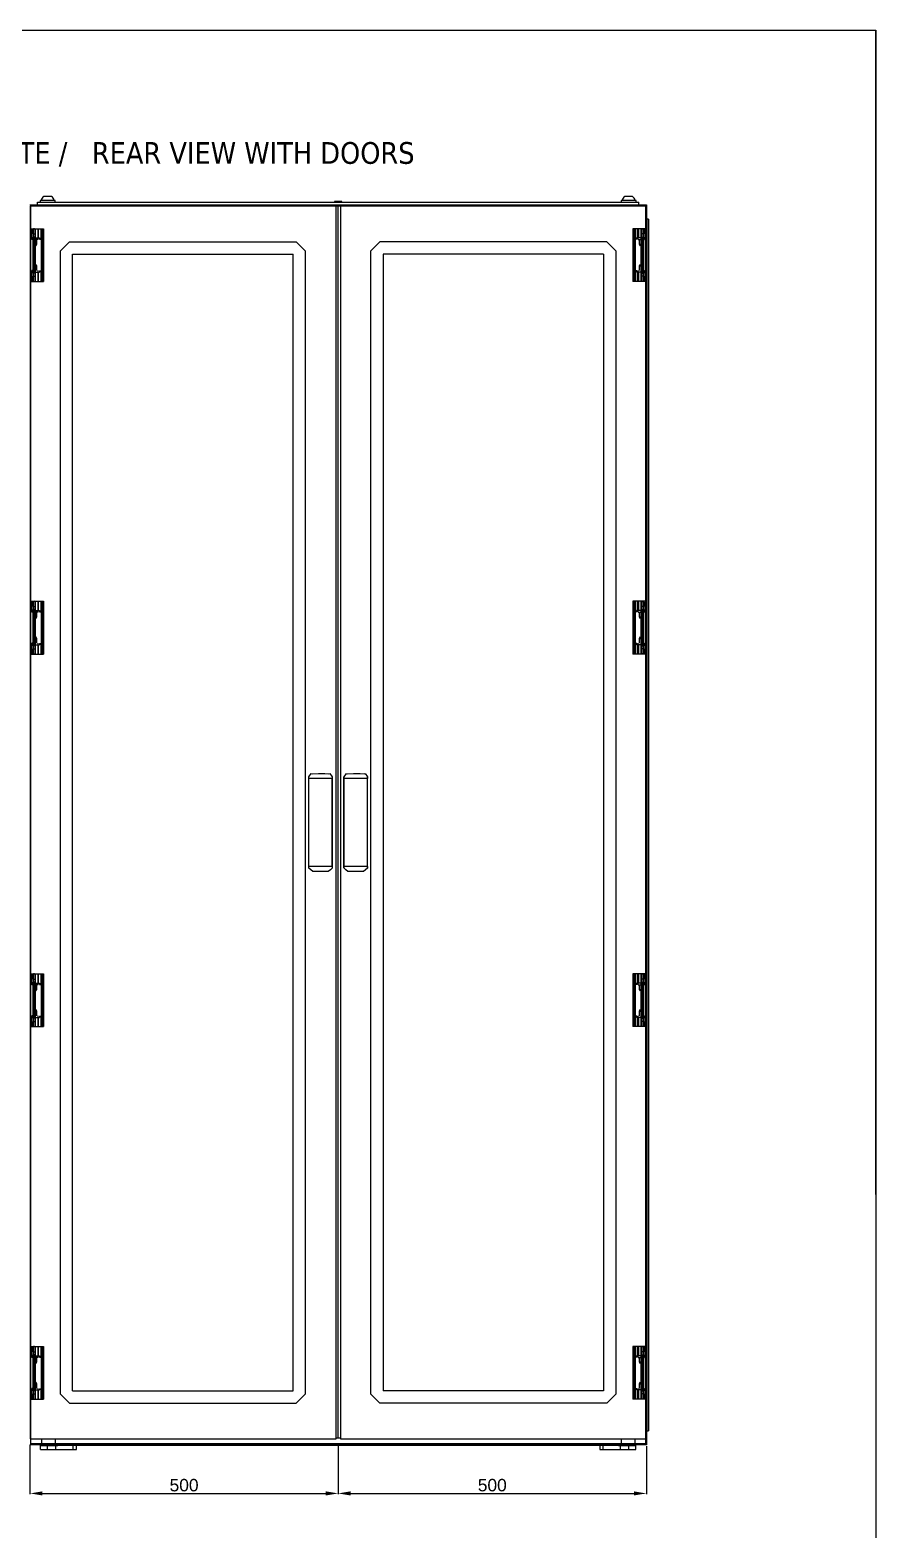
# Model space of a CAD drawing. Header units: millimetres. Extents: x 44347 to 51214, y 26794 to 32352.
# Drawn here: x 48049 to 49411, y 28719 to 31135 of the extents above; entities that cross this region are included whole.
import ezdxf
from ezdxf.enums import TextEntityAlignment as Align

# ---------------------------------------------------------------- set-up
doc = ezdxf.new("R2010")
doc.units = ezdxf.units.MM
doc.layers.add('! NO PLOT !', color=7, linetype='Continuous', true_color=0xff75dd, plot=False)
doc.styles.get("Standard").update_dxf_attribs({"font": 'arial.ttf'})
doc.styles.add('Tahoma', font='tahoma.ttf')
doc.dimstyles.new('ISO-25-lb', dxfattribs={"dimtxt": 8, "dimasz": 8, "dimexe": 1.25, "dimexo": 0.625, "dimtad": 1, "dimtxsty": 'Standard', "dimcen": 5, "dimadec": 0, "dimazin": 0, "dimtfac": 1, "dimtmove": 0, "dimatfit": 3, "dimfxl": 1, "dimarcsym": 0})

# ---------------------------------------------------------------- blocks, each defined once
blk = doc.blocks.new('*D1187')
at = {"color": 0, "lineweight": -2, "ltscale": 0.25, "transparency": 16777216}
for p, q in [((48049.3, 28855.7), (48049.3, 28777)), ((48545.3, 28854.5), (48545.3, 28777)), ((48069.3, 28778.2), (48525.3, 28778.2))]:
    blk.add_line(p, q, dxfattribs=at)
at = {"color": 0, "ltscale": 0.25, "transparency": 16777216}
for points in [[(48069.3, 28781.5), (48069.3, 28774.9), (48049.3, 28778.2)], [(48525.3, 28781.5), (48525.3, 28774.9), (48545.3, 28778.2)]]:
    blk.add_solid(points, dxfattribs=at)
at = {"layer": 'Defpoints', "color": 0, "ltscale": 0.25, "transparency": 16777216}
for p in [(48049.3, 28856.3), (48545.3, 28855.1), (48545.3, 28778.2)]:
    blk.add_point(p, dxfattribs=at)
at = {"color": 0, "ltscale": 0.25, "transparency": 16777216, "insert": (48297.3, 28791.4), "char_height": 20, "attachment_point": 5}
blk.add_mtext('500', dxfattribs=at)
blk = doc.blocks.new('*D1188')
at = {"color": 0, "lineweight": -2, "ltscale": 0.25, "transparency": 16777216}
for p, q in [((48545.3, 28855.7), (48545.3, 28777)), ((49041.3, 28854.5), (49041.3, 28777)), ((48565.3, 28778.2), (49021.3, 28778.2))]:
    blk.add_line(p, q, dxfattribs=at)
at = {"color": 0, "ltscale": 0.25, "transparency": 16777216}
for points in [[(48565.3, 28781.5), (48565.3, 28774.9), (48545.3, 28778.2)], [(49021.3, 28781.5), (49021.3, 28774.9), (49041.3, 28778.2)]]:
    blk.add_solid(points, dxfattribs=at)
at = {"layer": 'Defpoints', "color": 0, "ltscale": 0.25, "transparency": 16777216}
for p in [(48545.3, 28856.3), (49041.3, 28855.1), (49041.3, 28778.2)]:
    blk.add_point(p, dxfattribs=at)
at = {"color": 0, "ltscale": 0.25, "transparency": 16777216, "insert": (48793.3, 28791.4), "char_height": 20, "attachment_point": 5}
blk.add_mtext('500', dxfattribs=at)

msp = doc.modelspace()

# ---------------------------------------------------------------- linework, layer by layer
at = {"layer": '! NO PLOT !', "ltscale": 0.25}
for p, q in [((44346.914, 31134.773), (49410.849, 31134.773)), ((49410.849, 31134.773), (49410.849, 26793.735))]:
    msp.add_line(p, q, dxfattribs=at)
at = {"color": 7, "ltscale": 0.25}
msp.add_line((49410.849, 29259.729), (49410.849, 31134.773), dxfattribs=at)
at = {"color": 7}
for p, q in [((48049.261, 30853.335), (48061.511, 30853.335)), ((48049.449, 30850.835), (48049.449, 28866.335)), ((48541.999, 30850.835), (48049.449, 30850.835)), ((48050.761, 30850.835), (48050.761, 30851.835)), ((48050.761, 30851.835), (48061.511, 30851.835)), ((48050.761, 28866.335), (48050.761, 30850.835)), ((48061.511, 30850.835), (48061.511, 30857.335)), ((48061.511, 30857.335), (49029.011, 30857.335)), ((48061.511, 30853.335), (48547.911, 30853.335)), ((48061.511, 30851.835), (48545.536, 30851.835)), ((48089.761, 30860.235), (48065.761, 30860.235)), ((48065.761, 30860.235), (48065.761, 30857.335)), ((48083.761, 30866.835), (48071.761, 30866.835)), ((48089.761, 30857.335), (48089.761, 30860.235)), ((48539.161, 30858.335), (48539.161, 30857.335)), ((48551.361, 30858.335), (48539.161, 30858.335)), ((48541.999, 28898.335), (48541.999, 30850.835)), ((48545.536, 30851.835), (49029.011, 30851.835)), ((48545.536, 28867.115), (48545.536, 30851.835)), ((48547.911, 30853.335), (49029.011, 30853.335)), ((49041.073, 30850.835), (48549.073, 30850.835)), ((48549.073, 30850.835), (48549.073, 28866.335)), ((48551.361, 30857.335), (48551.361, 30858.335)), ((49024.761, 30860.235), (49000.761, 30860.235)), ((49000.761, 30860.235), (49000.761, 30857.335)), ((49018.761, 30866.835), (49006.761, 30866.835)), ((49024.761, 30857.335), (49024.761, 30860.235)), ((49029.011, 30850.835), (49029.011, 30857.335)), ((49029.011, 30853.335), (49041.261, 30853.335)), ((49029.011, 30851.835), (49039.761, 30851.835)), ((49039.761, 30851.835), (49039.761, 30850.835)), ((49039.761, 30850.835), (49039.761, 28866.335)), ((49041.073, 28866.335), (49041.073, 30850.835)), ((49041.261, 30853.335), (49041.261, 30830.198)), ((49042.043, 30830.137), (49041.073, 30829.966)), ((49041.261, 30830.198), (49041.261, 28879.335)), ((49044.761, 30830.137), (49042.043, 30830.137)), ((49042.043, 30830.137), (49042.043, 28879.137)), ((49044.761, 30830.137), (49044.761, 28879.137)), ((48051.806, 30814.835), (48051.806, 30799.835)), ((48051.806, 30814.835), (48071.249, 30814.835)), ((48051.806, 30799.835), (48064.57, 30799.835)), ((48052.256, 30799.835), (48052.256, 30797.335)), ((48053.65, 30801.335), (48053.65, 30743.335)), ((48057.885, 30801.335), (48053.65, 30801.335)), ((48053.731, 30812.835), (48053.731, 30806.335)), ((48054.378, 30812.835), (48053.731, 30812.835)), ((48053.731, 30806.335), (48057.885, 30806.335)), ((48054.084, 30801.335), (48054.084, 30743.335)), ((48054.374, 30806.335), (48054.374, 30738.335)), ((48054.378, 30812.835), (48054.378, 30731.835)), ((48054.803, 30801.335), (48054.803, 30743.335)), ((48057.138, 30814.835), (48057.138, 30729.835)), ((48057.356, 30814.835), (48057.356, 30799.835)), ((48057.885, 30814.835), (48057.885, 30729.835)), ((48061.993, 30814.835), (48061.993, 30799.835)), ((48062.456, 30797.335), (48062.456, 30799.835)), ((48062.906, 30799.835), (48062.906, 30814.835)), ((48064.57, 30799.835), (48064.57, 30797.835)), ((48064.57, 30797.835), (48069.494, 30797.835)), ((48066.668, 30814.835), (48066.668, 30797.835)), ((48067.032, 30797.835), (48067.032, 30746.835)), ((48068.561, 30814.835), (48068.561, 30729.835)), ((48068.766, 30814.835), (48068.766, 30797.835)), ((48069.494, 30797.835), (48069.494, 30746.835)), ((48071.249, 30814.835), (48071.249, 30729.835)), ((49019.274, 30814.835), (49019.274, 30729.835)), ((49038.716, 30814.835), (49019.274, 30814.835)), ((49021.028, 30797.835), (49021.028, 30746.835)), ((49025.952, 30797.835), (49021.028, 30797.835)), ((49021.757, 30814.835), (49021.757, 30797.835)), ((49021.962, 30814.835), (49021.962, 30729.835)), ((49023.49, 30797.835), (49023.49, 30746.835)), ((49023.855, 30814.835), (49023.855, 30797.835)), ((49038.716, 30799.835), (49025.952, 30799.835)), ((49025.952, 30799.835), (49025.952, 30797.835)), ((49027.616, 30799.835), (49027.616, 30814.835)), ((49028.066, 30797.335), (49028.066, 30799.835)), ((49028.53, 30814.835), (49028.53, 30799.835)), ((49032.638, 30814.835), (49032.638, 30729.835)), ((49036.791, 30806.335), (49032.638, 30806.335)), ((49032.638, 30801.335), (49036.873, 30801.335)), ((49033.166, 30814.835), (49033.166, 30799.835)), ((49033.385, 30814.835), (49033.385, 30729.835)), ((49035.72, 30801.335), (49035.72, 30743.335)), ((49036.144, 30812.835), (49036.791, 30812.835)), ((49036.144, 30812.835), (49036.144, 30731.835)), ((49036.149, 30806.335), (49036.149, 30738.335)), ((49036.439, 30801.335), (49036.439, 30743.335)), ((49036.791, 30812.835), (49036.791, 30806.335)), ((49036.873, 30801.335), (49036.873, 30743.335)), ((49038.266, 30799.835), (49038.266, 30797.335)), ((49038.716, 30814.835), (49038.716, 30799.835)), ((48062.456, 30797.335), (48052.256, 30797.335)), ((48054.406, 30797.335), (48054.406, 30789.847)), ((48060.306, 30789.847), (48054.406, 30789.847)), ((48054.406, 30789.847), (48055.856, 30787.335)), ((48058.856, 30787.335), (48055.856, 30787.335)), ((48058.856, 30787.335), (48060.306, 30789.847)), ((48060.306, 30789.847), (48060.306, 30797.335)), ((48112.949, 30793.585), (48097.949, 30778.585)), ((48097.949, 30778.585), (48097.949, 28938.585)), ((48112.949, 30793.585), (48477.949, 30793.585)), ((48117.949, 30773.585), (48472.949, 30773.585)), ((48117.949, 28943.585), (48117.949, 30773.585)), ((48472.949, 28943.585), (48472.949, 30773.585)), ((48492.949, 30778.585), (48477.949, 30793.585)), ((48492.949, 28938.585), (48492.949, 30778.585)), ((48612.573, 30793.585), (48597.573, 30778.585)), ((48597.573, 30778.585), (48597.573, 28938.585)), ((48977.573, 30793.585), (48612.573, 30793.585)), ((48972.573, 30773.585), (48617.573, 30773.585)), ((48617.573, 30773.585), (48617.573, 28943.585)), ((48972.573, 30773.585), (48972.573, 28943.585)), ((48992.573, 30778.585), (48977.573, 30793.585)), ((48992.573, 28938.585), (48992.573, 30778.585)), ((49028.066, 30797.335), (49038.266, 30797.335)), ((49030.216, 30789.847), (49030.216, 30797.335)), ((49030.216, 30789.847), (49036.116, 30789.847)), ((49031.666, 30787.335), (49030.216, 30789.847)), ((49031.666, 30787.335), (49034.666, 30787.335)), ((49036.116, 30789.847), (49034.666, 30787.335)), ((49036.116, 30797.335), (49036.116, 30789.847)), ((48055.856, 30757.335), (48054.406, 30754.824)), ((48054.406, 30754.824), (48054.406, 30747.335)), ((48060.306, 30754.824), (48054.406, 30754.824)), ((48058.856, 30757.335), (48055.856, 30757.335)), ((48060.306, 30754.824), (48058.856, 30757.335)), ((48060.306, 30747.335), (48060.306, 30754.824)), ((49030.216, 30754.824), (49031.666, 30757.335)), ((49030.216, 30747.335), (49030.216, 30754.824)), ((49030.216, 30754.824), (49036.116, 30754.824)), ((49031.666, 30757.335), (49034.666, 30757.335)), ((49034.666, 30757.335), (49036.116, 30754.824)), ((49036.116, 30754.824), (49036.116, 30747.335)), ((48051.806, 30744.835), (48051.806, 30729.835)), ((48051.806, 30744.835), (48064.57, 30744.835)), ((48051.806, 30729.835), (48071.249, 30729.835)), ((48058.414, 30747.335), (48052.256, 30747.335)), ((48052.256, 30747.335), (48052.256, 30744.835)), ((48057.885, 30743.335), (48053.65, 30743.335)), ((48053.731, 30738.335), (48057.885, 30738.335)), ((48053.731, 30738.335), (48053.731, 30731.835)), ((48054.378, 30731.835), (48053.731, 30731.835)), ((48057.356, 30744.835), (48057.356, 30729.835)), ((48061.993, 30744.835), (48061.993, 30729.835)), ((48062.456, 30744.835), (48062.456, 30747.335)), ((48062.906, 30729.835), (48062.906, 30744.835)), ((48064.57, 30746.835), (48064.57, 30744.835)), ((48064.57, 30746.835), (48069.494, 30746.835)), ((48066.668, 30746.835), (48066.668, 30729.835)), ((48068.766, 30746.835), (48068.766, 30729.835)), ((49038.716, 30729.835), (49019.274, 30729.835)), ((49025.952, 30746.835), (49021.028, 30746.835)), ((49021.757, 30746.835), (49021.757, 30729.835)), ((49023.855, 30746.835), (49023.855, 30729.835)), ((49025.952, 30746.835), (49025.952, 30744.835)), ((49038.716, 30744.835), (49025.952, 30744.835)), ((49027.616, 30729.835), (49027.616, 30744.835)), ((49028.066, 30744.835), (49028.066, 30747.335)), ((49028.53, 30744.835), (49028.53, 30729.835)), ((49032.109, 30747.335), (49038.266, 30747.335)), ((49032.638, 30743.335), (49036.873, 30743.335)), ((49036.791, 30738.335), (49032.638, 30738.335)), ((49033.166, 30744.835), (49033.166, 30729.835)), ((49036.144, 30731.835), (49036.791, 30731.835)), ((49036.791, 30738.335), (49036.791, 30731.835)), ((49038.266, 30747.335), (49038.266, 30744.835)), ((49038.716, 30744.835), (49038.716, 30729.835)), ((48051.806, 30214.835), (48051.806, 30199.835)), ((48051.806, 30214.835), (48071.249, 30214.835)), ((48051.806, 30199.835), (48064.57, 30199.835)), ((48052.256, 30199.835), (48052.256, 30197.335)), ((48062.456, 30197.335), (48052.256, 30197.335)), ((48053.65, 30201.335), (48053.65, 30143.335)), ((48057.885, 30201.335), (48053.65, 30201.335)), ((48053.731, 30212.835), (48053.731, 30206.335)), ((48054.378, 30212.835), (48053.731, 30212.835)), ((48053.731, 30206.335), (48057.885, 30206.335)), ((48054.084, 30201.335), (48054.084, 30143.335)), ((48054.374, 30206.335), (48054.374, 30138.335)), ((48054.378, 30212.835), (48054.378, 30131.835)), ((48054.406, 30197.335), (48054.406, 30189.847)), ((48054.803, 30201.335), (48054.803, 30143.335)), ((48057.138, 30214.835), (48057.138, 30129.835)), ((48057.356, 30214.835), (48057.356, 30199.835)), ((48057.885, 30214.835), (48057.885, 30129.835)), ((48060.306, 30189.847), (48060.306, 30197.335)), ((48061.993, 30214.835), (48061.993, 30199.835)), ((48062.456, 30197.335), (48062.456, 30199.835)), ((48062.906, 30199.835), (48062.906, 30214.835)), ((48064.57, 30199.835), (48064.57, 30197.835)), ((48064.57, 30197.835), (48069.494, 30197.835)), ((48066.668, 30214.835), (48066.668, 30197.835)), ((48067.032, 30197.835), (48067.032, 30146.835)), ((48068.561, 30214.835), (48068.561, 30129.835)), ((48068.766, 30214.835), (48068.766, 30197.835)), ((48069.494, 30197.835), (48069.494, 30146.835)), ((48071.249, 30214.835), (48071.249, 30129.835)), ((49019.274, 30214.835), (49019.274, 30129.835)), ((49038.716, 30214.835), (49019.274, 30214.835)), ((49021.028, 30197.835), (49021.028, 30146.835)), ((49025.952, 30197.835), (49021.028, 30197.835)), ((49021.757, 30214.835), (49021.757, 30197.835)), ((49021.962, 30214.835), (49021.962, 30129.835)), ((49023.49, 30197.835), (49023.49, 30146.835)), ((49023.855, 30214.835), (49023.855, 30197.835)), ((49038.716, 30199.835), (49025.952, 30199.835)), ((49025.952, 30199.835), (49025.952, 30197.835)), ((49027.616, 30199.835), (49027.616, 30214.835)), ((49028.066, 30197.335), (49028.066, 30199.835)), ((49028.066, 30197.335), (49038.266, 30197.335)), ((49028.53, 30214.835), (49028.53, 30199.835)), ((49030.216, 30189.847), (49030.216, 30197.335)), ((49032.638, 30214.835), (49032.638, 30129.835)), ((49036.791, 30206.335), (49032.638, 30206.335)), ((49032.638, 30201.335), (49036.873, 30201.335)), ((49033.166, 30214.835), (49033.166, 30199.835)), ((49033.385, 30214.835), (49033.385, 30129.835)), ((49035.72, 30201.335), (49035.72, 30143.335)), ((49036.116, 30197.335), (49036.116, 30189.847)), ((49036.144, 30212.835), (49036.791, 30212.835)), ((49036.144, 30212.835), (49036.144, 30131.835)), ((49036.149, 30206.335), (49036.149, 30138.335)), ((49036.439, 30201.335), (49036.439, 30143.335)), ((49036.791, 30212.835), (49036.791, 30206.335)), ((49036.873, 30201.335), (49036.873, 30143.335)), ((49038.266, 30199.835), (49038.266, 30197.335)), ((49038.716, 30214.835), (49038.716, 30199.835)), ((48060.306, 30189.847), (48054.406, 30189.847)), ((48054.406, 30189.847), (48055.856, 30187.335)), ((48058.856, 30187.335), (48055.856, 30187.335)), ((48058.856, 30187.335), (48060.306, 30189.847)), ((49030.216, 30189.847), (49036.116, 30189.847)), ((49031.666, 30187.335), (49030.216, 30189.847)), ((49031.666, 30187.335), (49034.666, 30187.335)), ((49036.116, 30189.847), (49034.666, 30187.335)), ((48058.414, 30147.335), (48052.256, 30147.335)), ((48052.256, 30147.335), (48052.256, 30144.835)), ((48055.856, 30157.335), (48054.406, 30154.824)), ((48054.406, 30154.824), (48054.406, 30147.335)), ((48060.306, 30154.824), (48054.406, 30154.824)), ((48058.856, 30157.335), (48055.856, 30157.335)), ((48060.306, 30154.824), (48058.856, 30157.335)), ((48060.306, 30147.335), (48060.306, 30154.824)), ((48062.456, 30144.835), (48062.456, 30147.335)), ((48064.57, 30146.835), (48064.57, 30144.835)), ((48064.57, 30146.835), (48069.494, 30146.835)), ((48066.668, 30146.835), (48066.668, 30129.835)), ((48068.766, 30146.835), (48068.766, 30129.835)), ((49025.952, 30146.835), (49021.028, 30146.835)), ((49021.757, 30146.835), (49021.757, 30129.835)), ((49023.855, 30146.835), (49023.855, 30129.835)), ((49025.952, 30146.835), (49025.952, 30144.835)), ((49028.066, 30144.835), (49028.066, 30147.335)), ((49030.216, 30154.824), (49031.666, 30157.335)), ((49030.216, 30147.335), (49030.216, 30154.824)), ((49030.216, 30154.824), (49036.116, 30154.824)), ((49031.666, 30157.335), (49034.666, 30157.335)), ((49032.109, 30147.335), (49038.266, 30147.335)), ((49034.666, 30157.335), (49036.116, 30154.824)), ((49036.116, 30154.824), (49036.116, 30147.335)), ((49038.266, 30147.335), (49038.266, 30144.835)), ((48051.806, 30144.835), (48051.806, 30129.835)), ((48051.806, 30144.835), (48064.57, 30144.835)), ((48051.806, 30129.835), (48071.249, 30129.835)), ((48057.885, 30143.335), (48053.65, 30143.335)), ((48053.731, 30138.335), (48057.885, 30138.335)), ((48053.731, 30138.335), (48053.731, 30131.835)), ((48054.378, 30131.835), (48053.731, 30131.835)), ((48057.356, 30144.835), (48057.356, 30129.835)), ((48061.993, 30144.835), (48061.993, 30129.835)), ((48062.906, 30129.835), (48062.906, 30144.835)), ((49038.716, 30129.835), (49019.274, 30129.835)), ((49038.716, 30144.835), (49025.952, 30144.835)), ((49027.616, 30129.835), (49027.616, 30144.835)), ((49028.53, 30144.835), (49028.53, 30129.835)), ((49032.638, 30143.335), (49036.873, 30143.335)), ((49036.791, 30138.335), (49032.638, 30138.335)), ((49033.166, 30144.835), (49033.166, 30129.835)), ((49036.144, 30131.835), (49036.791, 30131.835)), ((49036.791, 30138.335), (49036.791, 30131.835)), ((49038.716, 30144.835), (49038.716, 30129.835)), ((48498.133, 29932.369), (48497.964, 29932.109)), ((48497.964, 29785.565), (48497.964, 29932.109)), ((48498.133, 29932.369), (48501.949, 29937.585)), ((48498.209, 29929.385), (48498.133, 29932.369)), ((48498.209, 29787.585), (48498.209, 29929.385)), ((48535.69, 29929.385), (48498.209, 29929.385)), ((48501.949, 29937.585), (48503.449, 29936.836)), ((48530.449, 29936.836), (48531.949, 29937.585)), ((48531.949, 29937.585), (48535.766, 29932.369)), ((48535.766, 29932.369), (48535.69, 29929.385)), ((48535.69, 29787.585), (48535.69, 29929.385)), ((48535.934, 29932.109), (48535.766, 29932.369)), ((48535.934, 29785.565), (48535.934, 29932.109)), ((48554.757, 29932.369), (48554.588, 29932.109)), ((48554.588, 29785.565), (48554.588, 29932.109)), ((48554.757, 29932.369), (48558.573, 29937.585)), ((48554.833, 29929.385), (48554.757, 29932.369)), ((48554.833, 29787.585), (48554.833, 29929.385)), ((48592.314, 29929.385), (48554.833, 29929.385)), ((48558.573, 29937.585), (48560.073, 29936.836)), ((48587.073, 29936.836), (48588.573, 29937.585)), ((48588.573, 29937.585), (48592.39, 29932.369)), ((48592.39, 29932.369), (48592.314, 29929.385)), ((48592.314, 29787.585), (48592.314, 29929.385)), ((48592.558, 29932.109), (48592.39, 29932.369)), ((48592.558, 29785.565), (48592.558, 29932.109)), ((48497.964, 29785.565), (48498.153, 29785.319)), ((48498.153, 29785.319), (48498.209, 29787.585)), ((48535.69, 29787.585), (48498.209, 29787.585)), ((48535.69, 29787.585), (48535.745, 29785.319)), ((48535.745, 29785.319), (48535.934, 29785.565)), ((48554.588, 29785.565), (48554.777, 29785.319)), ((48554.777, 29785.319), (48554.833, 29787.585)), ((48592.314, 29787.585), (48554.833, 29787.585)), ((48592.314, 29787.585), (48592.369, 29785.319)), ((48592.369, 29785.319), (48592.558, 29785.565)), ((48506.149, 29779.823), (48504.449, 29779.585)), ((48529.449, 29779.585), (48527.749, 29779.823)), ((48562.773, 29779.823), (48561.073, 29779.585)), ((48586.073, 29779.585), (48584.373, 29779.823)), ((48051.806, 29614.835), (48051.806, 29599.835)), ((48051.806, 29614.835), (48071.249, 29614.835)), ((48057.138, 29614.835), (48057.138, 29529.835)), ((48057.356, 29614.835), (48057.356, 29599.835)), ((48057.885, 29614.835), (48057.885, 29529.835)), ((48061.993, 29614.835), (48061.993, 29599.835)), ((48062.906, 29599.835), (48062.906, 29614.835)), ((48066.668, 29614.835), (48066.668, 29597.835)), ((48068.561, 29614.835), (48068.561, 29529.835)), ((48068.766, 29614.835), (48068.766, 29597.835)), ((48071.249, 29614.835), (48071.249, 29529.835)), ((49019.274, 29614.835), (49019.274, 29529.835)), ((49038.716, 29614.835), (49019.274, 29614.835)), ((49021.757, 29614.835), (49021.757, 29597.835)), ((49021.962, 29614.835), (49021.962, 29529.835)), ((49023.855, 29614.835), (49023.855, 29597.835)), ((49027.616, 29599.835), (49027.616, 29614.835)), ((49028.53, 29614.835), (49028.53, 29599.835)), ((49032.638, 29614.835), (49032.638, 29529.835)), ((49033.166, 29614.835), (49033.166, 29599.835)), ((49033.385, 29614.835), (49033.385, 29529.835)), ((49038.716, 29614.835), (49038.716, 29599.835)), ((48051.806, 29599.835), (48064.57, 29599.835)), ((48052.256, 29599.835), (48052.256, 29597.335)), ((48062.456, 29597.335), (48052.256, 29597.335)), ((48053.65, 29601.335), (48053.65, 29543.335)), ((48057.885, 29601.335), (48053.65, 29601.335)), ((48053.731, 29612.835), (48053.731, 29606.335)), ((48054.378, 29612.835), (48053.731, 29612.835)), ((48053.731, 29606.335), (48057.885, 29606.335)), ((48054.084, 29601.335), (48054.084, 29543.335)), ((48054.374, 29606.335), (48054.374, 29538.335)), ((48054.378, 29612.835), (48054.378, 29531.835)), ((48054.406, 29597.335), (48054.406, 29589.847)), ((48060.306, 29589.847), (48054.406, 29589.847)), ((48054.406, 29589.847), (48055.856, 29587.335)), ((48054.803, 29601.335), (48054.803, 29543.335)), ((48058.856, 29587.335), (48060.306, 29589.847)), ((48060.306, 29589.847), (48060.306, 29597.335)), ((48062.456, 29597.335), (48062.456, 29599.835)), ((48064.57, 29599.835), (48064.57, 29597.835)), ((48064.57, 29597.835), (48069.494, 29597.835)), ((48067.032, 29597.835), (48067.032, 29546.835)), ((48069.494, 29597.835), (48069.494, 29546.835)), ((49021.028, 29597.835), (49021.028, 29546.835)), ((49025.952, 29597.835), (49021.028, 29597.835)), ((49023.49, 29597.835), (49023.49, 29546.835)), ((49038.716, 29599.835), (49025.952, 29599.835)), ((49025.952, 29599.835), (49025.952, 29597.835)), ((49028.066, 29597.335), (49028.066, 29599.835)), ((49028.066, 29597.335), (49038.266, 29597.335)), ((49030.216, 29589.847), (49030.216, 29597.335)), ((49030.216, 29589.847), (49036.116, 29589.847)), ((49031.666, 29587.335), (49030.216, 29589.847)), ((49036.791, 29606.335), (49032.638, 29606.335)), ((49032.638, 29601.335), (49036.873, 29601.335)), ((49036.116, 29589.847), (49034.666, 29587.335)), ((49035.72, 29601.335), (49035.72, 29543.335)), ((49036.116, 29597.335), (49036.116, 29589.847)), ((49036.144, 29612.835), (49036.791, 29612.835)), ((49036.144, 29612.835), (49036.144, 29531.835)), ((49036.149, 29606.335), (49036.149, 29538.335)), ((49036.439, 29601.335), (49036.439, 29543.335)), ((49036.791, 29612.835), (49036.791, 29606.335)), ((49036.873, 29601.335), (49036.873, 29543.335)), ((49038.266, 29599.835), (49038.266, 29597.335)), ((48058.856, 29587.335), (48055.856, 29587.335)), ((49031.666, 29587.335), (49034.666, 29587.335)), ((48051.806, 29544.835), (48051.806, 29529.835)), ((48051.806, 29544.835), (48064.57, 29544.835)), ((48058.414, 29547.335), (48052.256, 29547.335)), ((48052.256, 29547.335), (48052.256, 29544.835)), ((48057.885, 29543.335), (48053.65, 29543.335)), ((48055.856, 29557.335), (48054.406, 29554.824)), ((48054.406, 29554.824), (48054.406, 29547.335)), ((48060.306, 29554.824), (48054.406, 29554.824)), ((48058.856, 29557.335), (48055.856, 29557.335)), ((48057.356, 29544.835), (48057.356, 29529.835)), ((48060.306, 29554.824), (48058.856, 29557.335)), ((48060.306, 29547.335), (48060.306, 29554.824)), ((48061.993, 29544.835), (48061.993, 29529.835)), ((48062.456, 29544.835), (48062.456, 29547.335)), ((48062.906, 29529.835), (48062.906, 29544.835)), ((48064.57, 29546.835), (48064.57, 29544.835)), ((48064.57, 29546.835), (48069.494, 29546.835)), ((48066.668, 29546.835), (48066.668, 29529.835)), ((48068.766, 29546.835), (48068.766, 29529.835)), ((49025.952, 29546.835), (49021.028, 29546.835)), ((49021.757, 29546.835), (49021.757, 29529.835)), ((49023.855, 29546.835), (49023.855, 29529.835)), ((49025.952, 29546.835), (49025.952, 29544.835)), ((49038.716, 29544.835), (49025.952, 29544.835)), ((49027.616, 29529.835), (49027.616, 29544.835)), ((49028.066, 29544.835), (49028.066, 29547.335)), ((49028.53, 29544.835), (49028.53, 29529.835)), ((49030.216, 29554.824), (49031.666, 29557.335)), ((49030.216, 29547.335), (49030.216, 29554.824)), ((49030.216, 29554.824), (49036.116, 29554.824)), ((49031.666, 29557.335), (49034.666, 29557.335)), ((49032.109, 29547.335), (49038.266, 29547.335)), ((49032.638, 29543.335), (49036.873, 29543.335)), ((49033.166, 29544.835), (49033.166, 29529.835)), ((49034.666, 29557.335), (49036.116, 29554.824)), ((49036.116, 29554.824), (49036.116, 29547.335)), ((49038.266, 29547.335), (49038.266, 29544.835)), ((49038.716, 29544.835), (49038.716, 29529.835)), ((48051.806, 29529.835), (48071.249, 29529.835)), ((48053.731, 29538.335), (48057.885, 29538.335)), ((48053.731, 29538.335), (48053.731, 29531.835)), ((48054.378, 29531.835), (48053.731, 29531.835)), ((49038.716, 29529.835), (49019.274, 29529.835)), ((49036.791, 29538.335), (49032.638, 29538.335)), ((49036.144, 29531.835), (49036.791, 29531.835)), ((49036.791, 29538.335), (49036.791, 29531.835)), ((48051.806, 29014.835), (48051.806, 28999.835)), ((48051.806, 29014.835), (48071.249, 29014.835)), ((48053.731, 29012.835), (48053.731, 29006.335)), ((48054.378, 29012.835), (48053.731, 29012.835)), ((48054.378, 29012.835), (48054.378, 28931.835)), ((48057.138, 29014.835), (48057.138, 28929.835)), ((48057.356, 29014.835), (48057.356, 28999.835)), ((48057.885, 29014.835), (48057.885, 28929.835)), ((48061.993, 29014.835), (48061.993, 28999.835)), ((48062.906, 28999.835), (48062.906, 29014.835)), ((48066.668, 29014.835), (48066.668, 28997.835)), ((48068.561, 29014.835), (48068.561, 28929.835)), ((48068.766, 29014.835), (48068.766, 28997.835)), ((48071.249, 29014.835), (48071.249, 28929.835)), ((49019.274, 29014.835), (49019.274, 28929.835)), ((49038.716, 29014.835), (49019.274, 29014.835)), ((49021.757, 29014.835), (49021.757, 28997.835)), ((49021.962, 29014.835), (49021.962, 28929.835)), ((49023.855, 29014.835), (49023.855, 28997.835)), ((49027.616, 28999.835), (49027.616, 29014.835)), ((49028.53, 29014.835), (49028.53, 28999.835)), ((49032.638, 29014.835), (49032.638, 28929.835)), ((49033.166, 29014.835), (49033.166, 28999.835)), ((49033.385, 29014.835), (49033.385, 28929.835)), ((49036.144, 29012.835), (49036.791, 29012.835)), ((49036.144, 29012.835), (49036.144, 28931.835)), ((49036.791, 29012.835), (49036.791, 29006.335)), ((49038.716, 29014.835), (49038.716, 28999.835)), ((48051.806, 28999.835), (48064.57, 28999.835)), ((48052.256, 28999.835), (48052.256, 28997.335)), ((48062.456, 28997.335), (48052.256, 28997.335)), ((48053.65, 29001.335), (48053.65, 28943.335)), ((48057.885, 29001.335), (48053.65, 29001.335)), ((48053.731, 29006.335), (48057.885, 29006.335)), ((48054.084, 29001.335), (48054.084, 28943.335)), ((48054.374, 29006.335), (48054.374, 28938.335)), ((48054.406, 28997.335), (48054.406, 28989.847)), ((48060.306, 28989.847), (48054.406, 28989.847)), ((48054.406, 28989.847), (48055.856, 28987.335)), ((48054.803, 29001.335), (48054.803, 28943.335)), ((48058.856, 28987.335), (48055.856, 28987.335)), ((48058.856, 28987.335), (48060.306, 28989.847)), ((48060.306, 28989.847), (48060.306, 28997.335)), ((48062.456, 28997.335), (48062.456, 28999.835)), ((48064.57, 28999.835), (48064.57, 28997.835)), ((48064.57, 28997.835), (48069.494, 28997.835)), ((48067.032, 28997.835), (48067.032, 28946.835)), ((48069.494, 28997.835), (48069.494, 28946.835)), ((49021.028, 28997.835), (49021.028, 28946.835)), ((49025.952, 28997.835), (49021.028, 28997.835)), ((49023.49, 28997.835), (49023.49, 28946.835)), ((49038.716, 28999.835), (49025.952, 28999.835)), ((49025.952, 28999.835), (49025.952, 28997.835)), ((49028.066, 28997.335), (49028.066, 28999.835)), ((49028.066, 28997.335), (49038.266, 28997.335)), ((49030.216, 28989.847), (49030.216, 28997.335)), ((49030.216, 28989.847), (49036.116, 28989.847)), ((49031.666, 28987.335), (49030.216, 28989.847)), ((49031.666, 28987.335), (49034.666, 28987.335)), ((49036.791, 29006.335), (49032.638, 29006.335)), ((49032.638, 29001.335), (49036.873, 29001.335)), ((49036.116, 28989.847), (49034.666, 28987.335)), ((49035.72, 29001.335), (49035.72, 28943.335)), ((49036.116, 28997.335), (49036.116, 28989.847)), ((49036.149, 29006.335), (49036.149, 28938.335)), ((49036.439, 29001.335), (49036.439, 28943.335)), ((49036.873, 29001.335), (49036.873, 28943.335)), ((49038.266, 28999.835), (49038.266, 28997.335)), ((48051.806, 28944.835), (48051.806, 28929.835)), ((48051.806, 28944.835), (48064.57, 28944.835)), ((48058.414, 28947.335), (48052.256, 28947.335)), ((48052.256, 28947.335), (48052.256, 28944.835)), ((48057.885, 28943.335), (48053.65, 28943.335)), ((48053.731, 28938.335), (48057.885, 28938.335)), ((48053.731, 28938.335), (48053.731, 28931.835)), ((48055.856, 28957.335), (48054.406, 28954.824)), ((48054.406, 28954.824), (48054.406, 28947.335)), ((48060.306, 28954.824), (48054.406, 28954.824)), ((48058.856, 28957.335), (48055.856, 28957.335)), ((48057.356, 28944.835), (48057.356, 28929.835)), ((48060.306, 28954.824), (48058.856, 28957.335)), ((48060.306, 28947.335), (48060.306, 28954.824)), ((48061.993, 28944.835), (48061.993, 28929.835)), ((48062.456, 28944.835), (48062.456, 28947.335)), ((48062.906, 28929.835), (48062.906, 28944.835)), ((48064.57, 28946.835), (48064.57, 28944.835)), ((48064.57, 28946.835), (48069.494, 28946.835)), ((48066.668, 28946.835), (48066.668, 28929.835)), ((48068.766, 28946.835), (48068.766, 28929.835)), ((48097.949, 28938.585), (48112.949, 28923.585)), ((48117.949, 28943.585), (48472.949, 28943.585)), ((48477.949, 28923.585), (48492.949, 28938.585)), ((48597.573, 28938.585), (48612.573, 28923.585)), ((48972.573, 28943.585), (48617.573, 28943.585)), ((48977.573, 28923.585), (48992.573, 28938.585)), ((49025.952, 28946.835), (49021.028, 28946.835)), ((49021.757, 28946.835), (49021.757, 28929.835)), ((49023.855, 28946.835), (49023.855, 28929.835)), ((49025.952, 28946.835), (49025.952, 28944.835)), ((49038.716, 28944.835), (49025.952, 28944.835)), ((49027.616, 28929.835), (49027.616, 28944.835)), ((49028.066, 28944.835), (49028.066, 28947.335)), ((49028.53, 28944.835), (49028.53, 28929.835)), ((49030.216, 28954.824), (49031.666, 28957.335)), ((49030.216, 28947.335), (49030.216, 28954.824)), ((49030.216, 28954.824), (49036.116, 28954.824)), ((49031.666, 28957.335), (49034.666, 28957.335)), ((49032.109, 28947.335), (49038.266, 28947.335)), ((49032.638, 28943.335), (49036.873, 28943.335)), ((49036.791, 28938.335), (49032.638, 28938.335)), ((49033.166, 28944.835), (49033.166, 28929.835)), ((49034.666, 28957.335), (49036.116, 28954.824)), ((49036.116, 28954.824), (49036.116, 28947.335)), ((49036.791, 28938.335), (49036.791, 28931.835)), ((49038.266, 28947.335), (49038.266, 28944.835)), ((49038.716, 28944.835), (49038.716, 28929.835)), ((48051.806, 28929.835), (48071.249, 28929.835)), ((48054.378, 28931.835), (48053.731, 28931.835)), ((48112.949, 28923.585), (48477.949, 28923.585)), ((48977.573, 28923.585), (48612.573, 28923.585)), ((49038.716, 28929.835), (49019.274, 28929.835)), ((49036.144, 28931.835), (49036.791, 28931.835)), ((48541.999, 28866.335), (48541.999, 28898.335)), ((48049.449, 28866.335), (48541.999, 28866.335)), ((48050.761, 28857.835), (48050.761, 28866.335)), ((48067.761, 28866.137), (48067.761, 28855.137)), ((48089.761, 28866.137), (48089.761, 28855.137)), ((48549.073, 28867.115), (48541.999, 28867.115)), ((48549.073, 28866.335), (49041.073, 28866.335)), ((49000.761, 28866.137), (49000.761, 28855.137)), ((49022.761, 28866.137), (49022.761, 28855.137)), ((49039.761, 28866.335), (49039.761, 28857.835)), ((49041.073, 28879.137), (49044.761, 28879.137)), ((49041.261, 28879.335), (49041.261, 28856.335)), ((48067.761, 28856.335), (48049.261, 28856.335)), ((48067.761, 28857.835), (48050.761, 28857.835)), ((48066.3, 28855.137), (48067.761, 28855.137)), ((48066.3, 28849.137), (48066.3, 28855.137)), ((48066.3, 28849.137), (48123.951, 28849.137)), ((49022.761, 28857.835), (48067.761, 28857.835)), ((49022.761, 28856.335), (48067.761, 28856.335)), ((48067.761, 28855.137), (48072.019, 28855.137)), ((48072.019, 28855.137), (48094.131, 28855.137)), ((48077.569, 28849.137), (48077.569, 28855.137)), ((49000.761, 28857.856), (48089.761, 28857.856)), ((48090.695, 28849.137), (48090.695, 28855.137)), ((48996.392, 28855.137), (48094.131, 28855.137)), ((48118.988, 28849.137), (48118.988, 28855.137)), ((48123.951, 28849.137), (48123.951, 28855.137)), ((48966.572, 28855.137), (48966.572, 28849.137)), ((48966.572, 28849.137), (49024.223, 28849.137)), ((48971.535, 28849.137), (48971.535, 28855.137)), ((48996.392, 28855.137), (49018.504, 28855.137)), ((48999.828, 28849.137), (48999.828, 28855.137)), ((49012.953, 28849.137), (49012.953, 28855.137)), ((49018.504, 28855.137), (49022.761, 28855.137)), ((49039.761, 28857.835), (49022.761, 28857.835)), ((49041.261, 28856.335), (49022.761, 28856.335)), ((49022.761, 28855.137), (49024.223, 28855.137)), ((49024.223, 28849.137), (49024.223, 28855.137))]:
    msp.add_line(p, q, dxfattribs=at)
for points in [[(48503.449, 29936.836), (48513.511, 29937.537), (48523.969, 29937.383), (48530.449, 29936.836)], [(48560.073, 29936.836), (48570.135, 29937.537), (48580.594, 29937.383), (48587.073, 29936.836)], [(48504.449, 29779.585), (48501.05, 29782.186), (48498.153, 29785.319)], [(48535.745, 29785.319), (48532.89, 29782.224), (48529.449, 29779.585)], [(48561.073, 29779.585), (48557.674, 29782.186), (48554.777, 29785.319)], [(48592.369, 29785.319), (48589.514, 29782.224), (48586.073, 29779.585)], [(48527.749, 29779.823), (48517.002, 29779.585), (48506.149, 29779.823)], [(48584.373, 29779.823), (48573.626, 29779.585), (48562.773, 29779.823)]]:
    msp.add_lwpolyline(points, dxfattribs=at)
for centre, start, end in [((48078.157, 30857.641), 124.82083, 166.605416), ((48077.366, 30857.641), 13.394584, 55.17917), ((49013.157, 30857.641), 124.82083, 166.605416), ((49012.366, 30857.641), 13.394584, 55.17917)]:
    msp.add_arc(centre, 11.2, start, end, dxfattribs=at)
for centre, start_param, end_param in [((48055.663, 30812.835), 3.14159265, 4.71238898), ((48056.31, 30812.835), 3.14159265, 4.71238898), ((48055.663, 30731.835), 4.71238898, 6.28318531), ((48056.31, 30731.835), 4.71238898, 6.28318531), ((48055.663, 30212.835), 3.14159265, 4.71238898), ((48056.31, 30212.835), 3.14159265, 4.71238898), ((48055.663, 30131.835), 4.71238898, 6.28318531), ((48056.31, 30131.835), 4.71238898, 6.28318531), ((48055.663, 29612.835), 3.14159265, 4.71238898), ((48056.31, 29612.835), 3.14159265, 4.71238898), ((48055.663, 29531.835), 4.71238898, 6.28318531), ((48056.31, 29531.835), 4.71238898, 6.28318531), ((48055.663, 29012.835), 3.14159265, 4.71238898), ((48056.31, 29012.835), 3.14159265, 4.71238898), ((48055.663, 28931.835), 4.71238898, 6.28318531), ((48056.31, 28931.835), 4.71238898, 6.28318531)]:
    msp.add_ellipse(centre, major_axis=(0, -2), ratio=0.96592583, start_param=start_param, end_param=end_param, dxfattribs=at)
at = {"color": 7, "extrusion": (0, 0, -1)}
for centre, start_param, end_param in [((49034.213, 30812.835), 3.14159265, 4.71238898), ((49034.86, 30812.835), 3.14159265, 4.71238898), ((49034.213, 30731.835), 4.71238898, 6.28318531), ((49034.86, 30731.835), 4.71238898, 6.28318531), ((49034.213, 30212.835), 3.14159265, 4.71238898), ((49034.86, 30212.835), 3.14159265, 4.71238898), ((49034.213, 30131.835), 4.71238898, 6.28318531), ((49034.86, 30131.835), 4.71238898, 6.28318531), ((49034.213, 29612.835), 3.14159265, 4.71238898), ((49034.86, 29612.835), 3.14159265, 4.71238898), ((49034.213, 29531.835), 4.71238898, 6.28318531), ((49034.86, 29531.835), 4.71238898, 6.28318531), ((49034.213, 29012.835), 3.14159265, 4.71238898), ((49034.86, 29012.835), 3.14159265, 4.71238898), ((49034.213, 28931.835), 4.71238898, 6.28318531), ((49034.86, 28931.835), 4.71238898, 6.28318531)]:
    msp.add_ellipse(centre, major_axis=(0, -2), ratio=0.96592583, start_param=start_param, end_param=end_param, dxfattribs=at)

# ---------------------------------------------------------------- texts
at = {"color": 7, "style": 'Tahoma'}
msp.add_text('VISTA POSTERIORE CON PORTE /   REAR VIEW WITH DOORS', height=35, dxfattribs=at).set_placement((48049.261, 30936.787), align=Align.MIDDLE_CENTER)

# ---------------------------------------------------------------- dimensions: what is measured, and where the dimension line sits
at = {"color": 7, "ltscale": 0.25}
for base, p1, p2, picture, middle in [((48545.261, 28778.201), (48049.261, 28856.335), (48545.261, 28855.137), '*D1187', (48297.261, 28791.412)), ((49041.261, 28778.201), (48545.261, 28856.335), (49041.261, 28855.137), '*D1188', (48793.261, 28791.412))]:
    dim = msp.add_linear_dim(base=base, p1=p1, p2=p2, text='500', dimstyle='ISO-25-lb', override={"dimtxt": 20, "dimasz": 20, "dimgap": 3}, dxfattribs=at)
    dim.commit()
    dim.dimension.update_dxf_attribs({"geometry": picture, "text_midpoint": middle})

doc.saveas('drawing.dxf')
